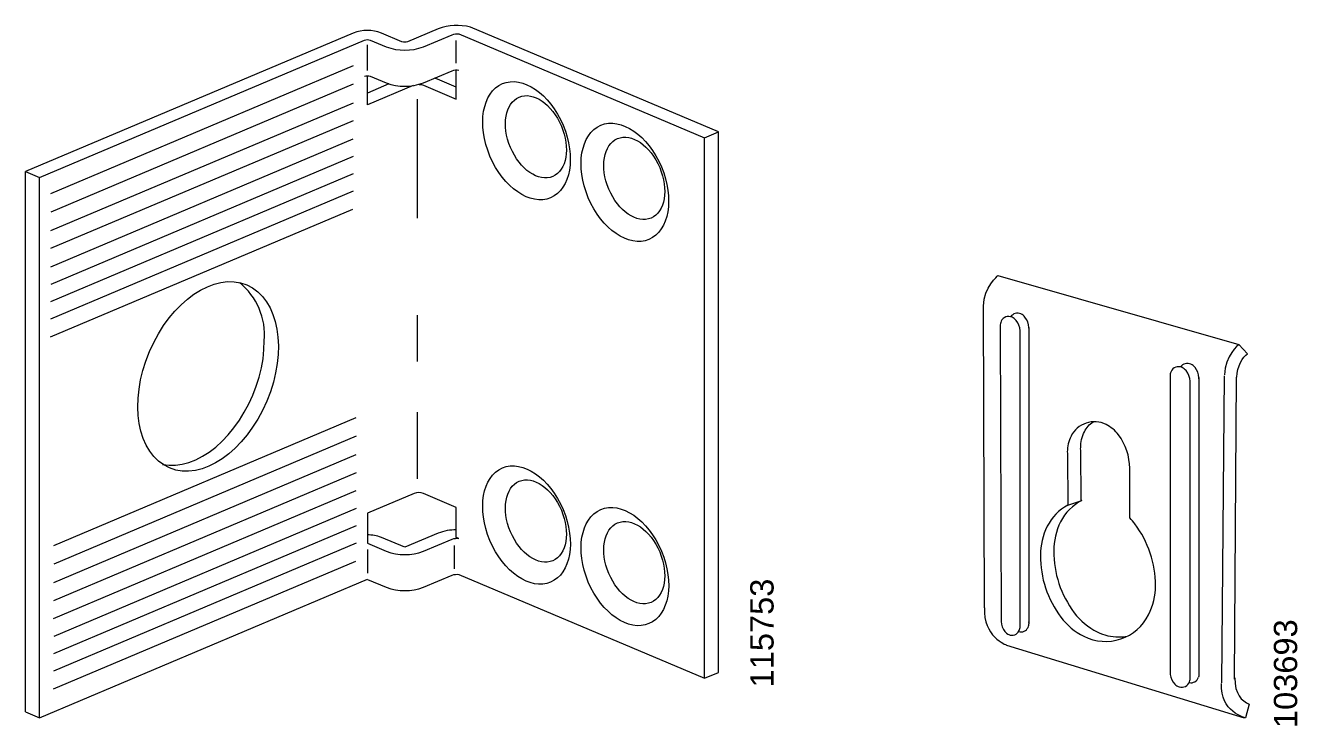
# Model space of a CAD drawing. Header units: metres. Extents: x -6.4 to 35.9, y -8.9 to 6.5.
# Drawn here: x 14.321 to 15.904, y 4.017 to 4.889 of the extents above; entities that cross this region are included whole.
import ezdxf

# ---------------------------------------------------------------- set-up
doc = ezdxf.new("R2010")
doc.units = ezdxf.units.M
doc.header["$MEASUREMENT"] = 0
doc.layers.add('PDF2_Geometry_Num_Penna__7_Num_Penna__7_Num_Penna__7_Num_Penna__7', color=7, linetype='Continuous', lineweight=18)
doc.layers.add('PDF2_Text_Num_Penna__7_Num_Penna__7_Num_Penna__7_Num_Penna__7', color=7, linetype='Continuous', lineweight=18)
doc.styles.add('GENERATED_STYLE_1', font='')
doc.styles.get('GENERATED_STYLE_1').set_extended_font_data('Arial')

msp = doc.modelspace()

# ---------------------------------------------------------------- linework, layer by layer
at = {"layer": 'PDF2_Geometry_Num_Penna__7_Num_Penna__7_Num_Penna__7_Num_Penna__7', "color": 7, "linetype": 'Continuous', "lineweight": 18, "flags": 128}
for points in [[(14.7466, 4.1993), (14.7699, 4.1895, 0.178957), (14.8165, 4.1895), (14.8522, 4.2046, -0.122862), (14.8603, 4.2055), (15.1662, 4.0762), (15.1837, 4.0836), (15.1837, 4.756), (14.8748, 4.8865, 0.14858), (14.8347, 4.8844), (14.7967, 4.8683, -0.178103), (14.7897, 4.8683), (14.764, 4.8791, 0.179118), (14.7291, 4.8791), (14.321, 4.7067)], [(14.321, 4.0343), (14.3385, 4.0269), (14.3385, 4.6993), (14.743, 4.8703, -0.177083), (14.7501, 4.8703), (14.7699, 4.8619, 0.179304), (14.8165, 4.8619), (14.8522, 4.877, -0.121401), (14.8603, 4.8779), (15.1662, 4.7486)], [(14.743, 4.8254, -0.175926), (14.7501, 4.8254), (14.7699, 4.817, 0.17913), (14.8165, 4.8171), (14.8522, 4.8322, -0.123404), (14.8603, 4.833)], [(14.8111, 4.8152, -0.089964), (14.8165, 4.8142), (14.8573, 4.7969), (14.8573, 4.8332)], [(14.4918, 4.3424), (14.4921, 4.3424), (14.4999, 4.3413), (14.5079, 4.3414), (14.5162, 4.3425), (14.5245, 4.3447), (14.533, 4.348), (14.5414, 4.3524), (14.5497, 4.3577), (14.5579, 4.364), (14.5658, 4.3712), (14.5734, 4.3792), (14.5806, 4.388), (14.5873, 4.3974), (14.5934, 4.4073), (14.599, 4.4178), (14.604, 4.4287), (14.6083, 4.4398), (14.6119, 4.4511), (14.6147, 4.4625), (14.6167, 4.4739), (14.6179, 4.4852), (14.6183, 4.4961, 0.249545), (14.5874, 4.5686)], [(15.57, 4.512), (15.57, 4.5122, 0.015782), (15.57, 4.5127, 0.162447), (15.5651, 4.5257, 0.116505), (15.5601, 4.5297, 0.362347), (15.5472, 4.526)], [(15.559, 4.5078), (15.559, 4.5081, 0.015457), (15.559, 4.5086, 0.161856), (15.5541, 4.5216, 0.116011), (15.549, 4.5255, 0.413796), (15.5354, 4.5204, 0.106606), (15.5342, 4.5146), (15.5342, 4.5141)], [(15.5342, 4.515), (15.5354, 4.1468, 0.162411), (15.5401, 4.1343, 0.117003), (15.5449, 4.1306, 0.413658), (15.5578, 4.1355, 0.108571), (15.559, 4.1409)], [(15.7815, 4.4487, 0.018095), (15.7816, 4.4496, 0.015454), (15.7816, 4.4501, 0.161923), (15.7767, 4.4631, 0.116815), (15.7716, 4.467, 0.3616), (15.7587, 4.4635)], [(15.7705, 4.4459, 0.16223), (15.7656, 4.459, 0.117315), (15.7606, 4.4629, 0.413992), (15.7469, 4.4578, 0.105937), (15.7456, 4.4522), (15.7456, 4.0822)], [(15.7815, 4.4505), (15.7815, 4.0801, -0.054061), (15.7809, 4.0775)], [(15.7456, 4.0838, 0.019374), (15.7456, 4.083, 0.036567), (15.7457, 4.081, 0.162934), (15.7518, 4.0689, 0.11648), (15.7571, 4.0656, 0.414662), (15.7699, 4.072, 0.054729), (15.7705, 4.0746), (15.7705, 4.4464)], [(15.6184, 4.2915, 0.156424), (15.5928, 4.2653, 0.116443), (15.5842, 4.2291, 0.162294), (15.6098, 4.1523, 0.116442), (15.6384, 4.1285, 0.414442), (15.719, 4.1553, 0.11629), (15.7275, 4.1915, 0.162187), (15.7019, 4.2683, 0.029925), (15.6956, 4.2758), (15.6954, 4.3375, 0.16229), (15.6815, 4.3791, 0.116171), (15.666, 4.392, 0.414328), (15.6224, 4.3775, 0.116182), (15.6178, 4.3579, 0.013214), (15.6179, 4.3545), (15.6184, 4.2915), (15.636, 4.2976, 0.160969), (15.6094, 4.2709, 0.116477), (15.6008, 4.2346, 0.162331), (15.6264, 4.1578, 0.116432), (15.655, 4.134, 0.116478), (15.6818, 4.1276, 0.043698), (15.6923, 4.1286)], [(15.6349, 4.297), (15.6344, 4.36, -0.013169), (15.6344, 4.3634, -0.116198), (15.639, 4.383, -0.128958), (15.6499, 4.3954)], [(14.7466, 4.2442), (14.7699, 4.2343, 0.17913), (14.8165, 4.2343), (14.8522, 4.2494, -0.124349), (14.8603, 4.2503), (14.8573, 4.2516), (14.8573, 4.2889), (14.8165, 4.3062, 0.179416), (14.8048, 4.3062), (14.7466, 4.2815)], [(14.8573, 4.2609, 0.093985), (14.8347, 4.2568), (14.7932, 4.2393), (14.764, 4.2516, 0.095846), (14.7466, 4.2546)], [(15.5572, 4.1343, 0.37652), (15.5689, 4.1396, 0.108601), (15.5701, 4.1451)]]:
    msp.add_lwpolyline(points, format="xyb", dxfattribs=at)
for points in [[(14.7466, 4.8326), (14.7466, 4.8643)], [(14.8573, 4.8416), (14.8573, 4.8696)], [(14.7288, 4.8382), (14.3522, 4.679)], [(14.7291, 4.8155), (14.3526, 4.6564)], [(14.8037, 4.8137), (14.7466, 4.7896), (14.7466, 4.826)], [(14.7735, 4.8157), (14.7466, 4.8043)], [(14.834, 4.8216), (14.8303, 4.8229)], [(14.8573, 4.8117), (14.834, 4.8216)], [(14.7288, 4.792), (14.3522, 4.6329)], [(14.8084, 4.7966), (14.8084, 4.6489)], [(14.7289, 4.7699), (14.3523, 4.6108)], [(15.1662, 4.0762), (15.1662, 4.7486), (15.1837, 4.756)], [(14.7286, 4.7469), (14.3521, 4.5878)], [(14.7291, 4.7254), (14.3526, 4.5662)], [(14.321, 4.0343), (14.321, 4.7067), (14.3385, 4.6993)], [(14.7289, 4.7039), (14.3524, 4.5447)], [(14.7289, 4.6823), (14.3524, 4.5231)], [(14.7283, 4.6596), (14.3518, 4.5005)], [(15.5314, 4.5772), (15.8313, 4.4915)], [(15.5146, 4.1639), (15.5135, 4.5394)], [(14.8084, 4.5281), (14.8084, 4.4704)], [(15.57, 4.5125), (15.57, 4.1438)], [(15.559, 4.1397), (15.559, 4.5083)], [(15.8422, 4.48), (15.8313, 4.4915)], [(15.8132, 4.4527), (15.8095, 4.0705)], [(15.8259, 4.0752), (15.8285, 4.4507)], [(14.8084, 4.4074), (14.8084, 4.3245)], [(14.7324, 4.4002), (14.3559, 4.2411)], [(14.7327, 4.3776), (14.3562, 4.2184)], [(14.7324, 4.3541), (14.3559, 4.195)], [(14.7325, 4.332), (14.3559, 4.1728)], [(14.7322, 4.3094), (14.3557, 4.1503)], [(14.7327, 4.2875), (14.3562, 4.1283)], [(14.7466, 4.2815), (14.7466, 4.2442)], [(14.7325, 4.2659), (14.356, 4.1068)], [(14.7325, 4.2443), (14.356, 4.0852)], [(14.7466, 4.2365), (14.7466, 4.207)], [(14.8546, 4.2413), (14.8546, 4.2123)], [(14.7319, 4.2217), (14.3554, 4.0625)], [(14.3385, 4.0269), (14.7466, 4.1994)], [(15.5421, 4.1176), (15.8379, 4.0269)], [(15.8441, 4.0441), (15.8394, 4.0269)]]:
    msp.add_lwpolyline(points, dxfattribs=at)
at = {"layer": 'PDF2_Geometry_Num_Penna__7_Num_Penna__7_Num_Penna__7_Num_Penna__7', "color": 7, "linetype": 'Continuous', "lineweight": 18}
for centre, radius, start, end in [((15.7574, 4.4454), 0.0132, 355.9769, 359.9803), ((15.5498, 4.145), 0.0202, 1.7134, 4.1207), ((15.7714, 4.0809), 0.0103, 258.9887, 341.5091)]:
    msp.add_arc(centre, radius, start, end, dxfattribs=at)
for centre, major_axis, ratio in [((14.9447, 4.7451), (-0.03, 0.071), 0.641053), ((14.9564, 4.75), (-0.0209, 0.0494), 0.640735), ((15.0671, 4.6933), (-0.03, 0.071), 0.640907), ((15.0788, 4.6983), (-0.0209, 0.0494), 0.64074), ((14.5484, 4.4518), (0.0481, 0.1139), 0.640889), ((14.9447, 4.2669), (-0.03, 0.0711), 0.640871), ((14.9564, 4.2719), (-0.0209, 0.0494), 0.64069), ((15.0671, 4.2152), (-0.03, 0.071), 0.641034), ((15.0788, 4.2201), (-0.0209, 0.0494), 0.640804)]:
    msp.add_ellipse(centre, major_axis=major_axis, ratio=ratio, dxfattribs=at)
for points in [[(15.5135, 4.5394), (15.5135, 4.5632), (15.5314, 4.5772), (15.5314, 4.5772)], [(15.8313, 4.4915), (15.8313, 4.4915), (15.8134, 4.4776), (15.8134, 4.4537)], [(15.8288, 4.4507), (15.8288, 4.4646), (15.8363, 4.4761), (15.8422, 4.48)], [(15.7456, 4.452), (15.7457, 4.452), (15.7456, 4.4518), (15.7456, 4.4518)], [(15.7705, 4.4454), (15.7707, 4.4454), (15.7703, 4.4459), (15.7705, 4.4459)], [(15.5146, 4.1639), (15.5123, 4.1288), (15.5421, 4.1176), (15.5421, 4.1176)], [(15.5354, 4.1472), (15.5356, 4.1472), (15.5353, 4.1467), (15.5355, 4.1467)], [(15.559, 4.1409), (15.5591, 4.1409), (15.5588, 4.1414), (15.559, 4.1414)], [(15.5701, 4.1451), (15.5702, 4.1451), (15.5699, 4.1456), (15.5701, 4.1456)], [(15.8394, 4.0269), (15.8394, 4.0269), (15.8075, 4.0347), (15.8098, 4.0698)], [(15.8262, 4.0768), (15.8262, 4.0565), (15.8348, 4.048), (15.8441, 4.0441)]]:
    msp.add_open_spline(points, degree=3, dxfattribs=at)

# ---------------------------------------------------------------- texts
at = {"layer": 'PDF2_Text_Num_Penna__7_Num_Penna__7_Num_Penna__7_Num_Penna__7', "color": 7, "linetype": 'Continuous', "lineweight": 18, "char_height": 0.029025, "attachment_point": 7, "rotation": 90, "style": 'GENERATED_STYLE_1'}
for s, insert in [('\\A1;{\\pql;\\fArial|b0|i0|c0|p34;115753}', (15.2526, 4.0649)), ('\\A1;{\\pql;\\fArial|b0|i0|c0|p34;103693}', (15.9043, 4.0143))]:
    msp.add_mtext(s, dxfattribs=dict(at, insert=insert))

doc.saveas('drawing.dxf')
